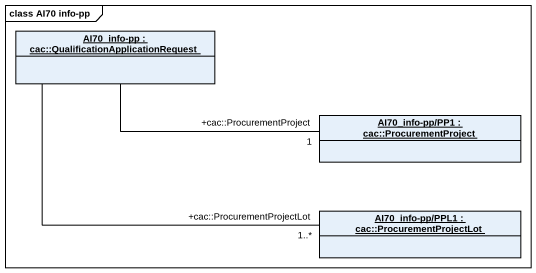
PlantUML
@startuml
mainframe class AI70 info-pp
hide circle
hide empty members
object "AI70_info-pp : cac::QualificationApplicationRequest" as AI70_info_pp
object "AI70_info-pp/PP1 : cac::ProcurementProject" as AI70_info_pp_PP1
object "AI70_info-pp/PPL1 : cac::ProcurementProjectLot" as AI70_info_pp_PPL1
AI70_info_pp -right- "+cac::ProcurementProject\n1" AI70_info_pp_PP1
AI70_info_pp -right- "+cac::ProcurementProjectLot\n1..*" AI70_info_pp_PPL1
@enduml
